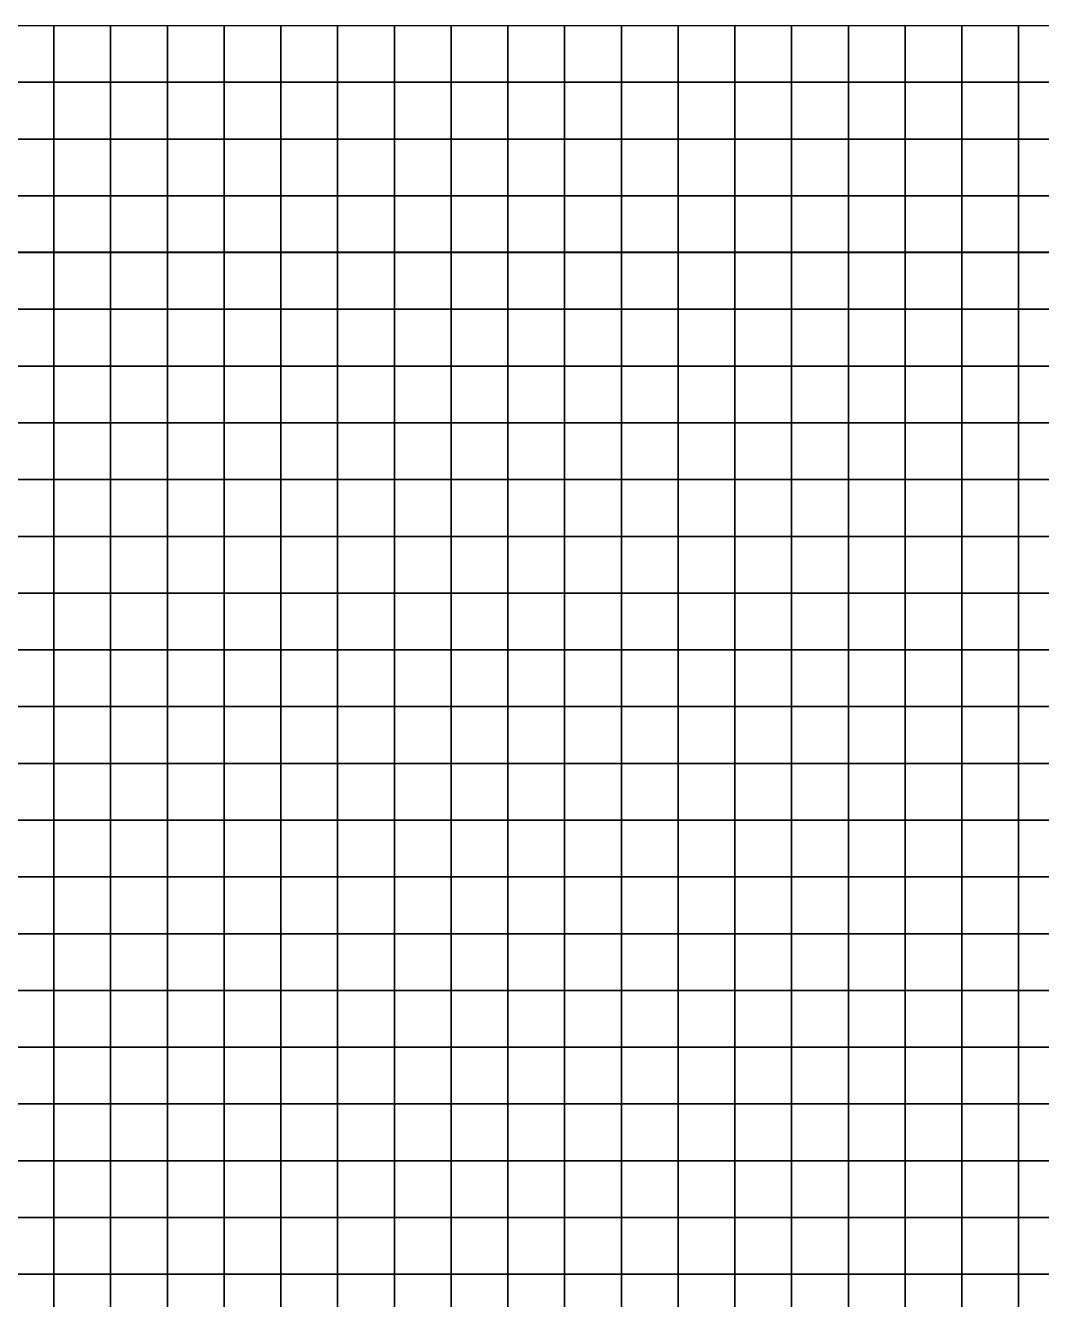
# Model space of a CAD drawing. Header units: millimetres. Extents: x -66 to 79, y -30 to 113.
# Drawn here: x -48.25 to -39.3, y 95.43 to 106.65 of the extents above; entities that cross this region are included whole.
import ezdxf

# ---------------------------------------------------------------- set-up
doc = ezdxf.new("R2010")
doc.units = ezdxf.units.MM
doc.layers.get('Defpoints').update_dxf_attribs({"color": 181})

msp = doc.modelspace()

# ---------------------------------------------------------------- linework, layer by layer
for points in [[(-48.5, 106.6508), (-48, 106.6508), (-48, 106.1508), (-48.5, 106.1508)], [(-48, 106.6508), (-47.5, 106.6508), (-47.5, 106.1508), (-48, 106.1508)], [(-47.5, 106.6508), (-47, 106.6508), (-47, 106.1508), (-47.5, 106.1508)], [(-47, 106.6508), (-46.5, 106.6508), (-46.5, 106.1508), (-47, 106.1508)], [(-46.5, 106.6508), (-46, 106.6508), (-46, 106.1508), (-46.5, 106.1508)], [(-46, 106.6508), (-45.5, 106.6508), (-45.5, 106.1508), (-46, 106.1508)], [(-45.5, 106.6508), (-45, 106.6508), (-45, 106.1508), (-45.5, 106.1508)], [(-45, 106.6508), (-44.5, 106.6508), (-44.5, 106.1508), (-45, 106.1508)], [(-44.5, 106.6508), (-44, 106.6508), (-44, 106.1508), (-44.5, 106.1508)], [(-44, 106.6508), (-43.5, 106.6508), (-43.5, 106.1508), (-44, 106.1508)], [(-43.5, 106.6508), (-43, 106.6508), (-43, 106.1508), (-43.5, 106.1508)], [(-43, 106.6508), (-42.5, 106.6508), (-42.5, 106.1508), (-43, 106.1508)], [(-42.5, 106.6508), (-42, 106.6508), (-42, 106.1508), (-42.5, 106.1508)], [(-42, 106.6508), (-41.5, 106.6508), (-41.5, 106.1508), (-42, 106.1508)], [(-41.5, 106.6508), (-41, 106.6508), (-41, 106.1508), (-41.5, 106.1508)], [(-41, 106.6508), (-40.5, 106.6508), (-40.5, 106.1508), (-41, 106.1508)], [(-40.5, 106.6508), (-40, 106.6508), (-40, 106.1508), (-40.5, 106.1508)], [(-40, 106.6508), (-39.5, 106.6508), (-39.5, 106.1508), (-40, 106.1508)], [(-39.5, 106.6508), (-39, 106.6508), (-39, 106.1508), (-39.5, 106.1508)], [(-48.5, 106.1508), (-48, 106.1508), (-48, 105.6508), (-48.5, 105.6508)], [(-48, 106.1508), (-47.5, 106.1508), (-47.5, 105.6508), (-48, 105.6508)], [(-47.5, 106.1508), (-47, 106.1508), (-47, 105.6508), (-47.5, 105.6508)], [(-47, 106.1508), (-46.5, 106.1508), (-46.5, 105.6508), (-47, 105.6508)], [(-46.5, 106.1508), (-46, 106.1508), (-46, 105.6508), (-46.5, 105.6508)], [(-46, 106.1508), (-45.5, 106.1508), (-45.5, 105.6508), (-46, 105.6508)], [(-45.5, 106.1508), (-45, 106.1508), (-45, 105.6508), (-45.5, 105.6508)], [(-45, 106.1508), (-44.5, 106.1508), (-44.5, 105.6508), (-45, 105.6508)], [(-44.5, 106.1508), (-44, 106.1508), (-44, 105.6508), (-44.5, 105.6508)], [(-44, 106.1508), (-43.5, 106.1508), (-43.5, 105.6508), (-44, 105.6508)], [(-43.5, 106.1508), (-43, 106.1508), (-43, 105.6508), (-43.5, 105.6508)], [(-43, 106.1508), (-42.5, 106.1508), (-42.5, 105.6508), (-43, 105.6508)], [(-42.5, 106.1508), (-42, 106.1508), (-42, 105.6508), (-42.5, 105.6508)], [(-42, 106.1508), (-41.5, 106.1508), (-41.5, 105.6508), (-42, 105.6508)], [(-41.5, 106.1508), (-41, 106.1508), (-41, 105.6508), (-41.5, 105.6508)], [(-41, 106.1508), (-40.5, 106.1508), (-40.5, 105.6508), (-41, 105.6508)], [(-40.5, 106.1508), (-40, 106.1508), (-40, 105.6508), (-40.5, 105.6508)], [(-40, 106.1508), (-39.5, 106.1508), (-39.5, 105.6508), (-40, 105.6508)], [(-39.5, 106.1508), (-39, 106.1508), (-39, 105.6508), (-39.5, 105.6508)], [(-48.5, 105.6508), (-48, 105.6508), (-48, 105.1508), (-48.5, 105.1508)], [(-48, 105.6508), (-47.5, 105.6508), (-47.5, 105.1508), (-48, 105.1508)], [(-47.5, 105.6508), (-47, 105.6508), (-47, 105.1508), (-47.5, 105.1508)], [(-47, 105.6508), (-46.5, 105.6508), (-46.5, 105.1508), (-47, 105.1508)], [(-46.5, 105.6508), (-46, 105.6508), (-46, 105.1508), (-46.5, 105.1508)], [(-46, 105.6508), (-45.5, 105.6508), (-45.5, 105.1508), (-46, 105.1508)], [(-45.5, 105.6508), (-45, 105.6508), (-45, 105.1508), (-45.5, 105.1508)], [(-45, 105.6508), (-44.5, 105.6508), (-44.5, 105.1508), (-45, 105.1508)], [(-44.5, 105.6508), (-44, 105.6508), (-44, 105.1508), (-44.5, 105.1508)], [(-44, 105.6508), (-43.5, 105.6508), (-43.5, 105.1508), (-44, 105.1508)], [(-43.5, 105.6508), (-43, 105.6508), (-43, 105.1508), (-43.5, 105.1508)], [(-43, 105.6508), (-42.5, 105.6508), (-42.5, 105.1508), (-43, 105.1508)], [(-42.5, 105.6508), (-42, 105.6508), (-42, 105.1508), (-42.5, 105.1508)], [(-42, 105.6508), (-41.5, 105.6508), (-41.5, 105.1508), (-42, 105.1508)], [(-41.5, 105.6508), (-41, 105.6508), (-41, 105.1508), (-41.5, 105.1508)], [(-41, 105.6508), (-40.5, 105.6508), (-40.5, 105.1508), (-41, 105.1508)], [(-40.5, 105.6508), (-40, 105.6508), (-40, 105.1508), (-40.5, 105.1508)], [(-40, 105.6508), (-39.5, 105.6508), (-39.5, 105.1508), (-40, 105.1508)], [(-39.5, 105.6508), (-39, 105.6508), (-39, 105.1508), (-39.5, 105.1508)], [(-48.5, 105.1508), (-48, 105.1508), (-48, 104.6508), (-48.5, 104.6508)], [(-48, 105.1508), (-47.5, 105.1508), (-47.5, 104.6508), (-48, 104.6508)], [(-47.5, 105.1508), (-47, 105.1508), (-47, 104.6508), (-47.5, 104.6508)], [(-47, 105.1508), (-46.5, 105.1508), (-46.5, 104.6508), (-47, 104.6508)], [(-46.5, 105.1508), (-46, 105.1508), (-46, 104.6508), (-46.5, 104.6508)], [(-46, 105.1508), (-45.5, 105.1508), (-45.5, 104.6508), (-46, 104.6508)], [(-45.5, 105.1508), (-45, 105.1508), (-45, 104.6508), (-45.5, 104.6508)], [(-45, 105.1508), (-44.5, 105.1508), (-44.5, 104.6508), (-45, 104.6508)], [(-44.5, 105.1508), (-44, 105.1508), (-44, 104.6508), (-44.5, 104.6508)], [(-44, 105.1508), (-43.5, 105.1508), (-43.5, 104.6508), (-44, 104.6508)], [(-43.5, 105.1508), (-43, 105.1508), (-43, 104.6508), (-43.5, 104.6508)], [(-43, 105.1508), (-42.5, 105.1508), (-42.5, 104.6508), (-43, 104.6508)], [(-42.5, 105.1508), (-42, 105.1508), (-42, 104.6508), (-42.5, 104.6508)], [(-42, 105.1508), (-41.5, 105.1508), (-41.5, 104.6508), (-42, 104.6508)], [(-41.5, 105.1508), (-41, 105.1508), (-41, 104.6508), (-41.5, 104.6508)], [(-41, 105.1508), (-40.5, 105.1508), (-40.5, 104.6508), (-41, 104.6508)], [(-40.5, 105.1508), (-40, 105.1508), (-40, 104.6508), (-40.5, 104.6508)], [(-40, 105.1508), (-39.5, 105.1508), (-39.5, 104.6508), (-40, 104.6508)], [(-39.5, 105.1508), (-39, 105.1508), (-39, 104.6508), (-39.5, 104.6508)], [(-48.5, 104.6508), (-48, 104.6508), (-48, 104.1508), (-48.5, 104.1508)], [(-48, 104.6508), (-47.5, 104.6508), (-47.5, 104.1508), (-48, 104.1508)], [(-47.5, 104.6508), (-47, 104.6508), (-47, 104.1508), (-47.5, 104.1508)], [(-47, 104.6508), (-46.5, 104.6508), (-46.5, 104.1508), (-47, 104.1508)], [(-46.5, 104.6508), (-46, 104.6508), (-46, 104.1508), (-46.5, 104.1508)], [(-46, 104.6508), (-45.5, 104.6508), (-45.5, 104.1508), (-46, 104.1508)], [(-45.5, 104.6508), (-45, 104.6508), (-45, 104.1508), (-45.5, 104.1508)], [(-45, 104.6508), (-44.5, 104.6508), (-44.5, 104.1508), (-45, 104.1508)], [(-44.5, 104.6508), (-44, 104.6508), (-44, 104.1508), (-44.5, 104.1508)], [(-44, 104.6508), (-43.5, 104.6508), (-43.5, 104.1508), (-44, 104.1508)], [(-43.5, 104.6508), (-43, 104.6508), (-43, 104.1508), (-43.5, 104.1508)], [(-43, 104.6508), (-42.5, 104.6508), (-42.5, 104.1508), (-43, 104.1508)], [(-42.5, 104.6508), (-42, 104.6508), (-42, 104.1508), (-42.5, 104.1508)], [(-42, 104.6508), (-41.5, 104.6508), (-41.5, 104.1508), (-42, 104.1508)], [(-41.5, 104.6508), (-41, 104.6508), (-41, 104.1508), (-41.5, 104.1508)], [(-41, 104.6508), (-40.5, 104.6508), (-40.5, 104.1508), (-41, 104.1508)], [(-40.5, 104.6508), (-40, 104.6508), (-40, 104.1508), (-40.5, 104.1508)], [(-40, 104.6508), (-39.5, 104.6508), (-39.5, 104.1508), (-40, 104.1508)], [(-39.5, 104.6508), (-39, 104.6508), (-39, 104.1508), (-39.5, 104.1508)], [(-48.5, 104.1508), (-48, 104.1508), (-48, 103.6508), (-48.5, 103.6508)], [(-48, 104.1508), (-47.5, 104.1508), (-47.5, 103.6508), (-48, 103.6508)], [(-47.5, 104.1508), (-47, 104.1508), (-47, 103.6508), (-47.5, 103.6508)], [(-47, 104.1508), (-46.5, 104.1508), (-46.5, 103.6508), (-47, 103.6508)], [(-46.5, 104.1508), (-46, 104.1508), (-46, 103.6508), (-46.5, 103.6508)], [(-46, 104.1508), (-45.5, 104.1508), (-45.5, 103.6508), (-46, 103.6508)], [(-45.5, 104.1508), (-45, 104.1508), (-45, 103.6508), (-45.5, 103.6508)], [(-45, 104.1508), (-44.5, 104.1508), (-44.5, 103.6508), (-45, 103.6508)], [(-44.5, 104.1508), (-44, 104.1508), (-44, 103.6508), (-44.5, 103.6508)], [(-44, 104.1508), (-43.5, 104.1508), (-43.5, 103.6508), (-44, 103.6508)], [(-43.5, 104.1508), (-43, 104.1508), (-43, 103.6508), (-43.5, 103.6508)], [(-43, 104.1508), (-42.5, 104.1508), (-42.5, 103.6508), (-43, 103.6508)], [(-42.5, 104.1508), (-42, 104.1508), (-42, 103.6508), (-42.5, 103.6508)], [(-42, 104.1508), (-41.5, 104.1508), (-41.5, 103.6508), (-42, 103.6508)], [(-41.5, 104.1508), (-41, 104.1508), (-41, 103.6508), (-41.5, 103.6508)], [(-41, 104.1508), (-40.5, 104.1508), (-40.5, 103.6508), (-41, 103.6508)], [(-40.5, 104.1508), (-40, 104.1508), (-40, 103.6508), (-40.5, 103.6508)], [(-40, 104.1508), (-39.5, 104.1508), (-39.5, 103.6508), (-40, 103.6508)], [(-39.5, 104.1508), (-39, 104.1508), (-39, 103.6508), (-39.5, 103.6508)], [(-48.5, 103.6508), (-48, 103.6508), (-48, 103.1508), (-48.5, 103.1508)], [(-48, 103.6508), (-47.5, 103.6508), (-47.5, 103.1508), (-48, 103.1508)], [(-47.5, 103.6508), (-47, 103.6508), (-47, 103.1508), (-47.5, 103.1508)], [(-47, 103.6508), (-46.5, 103.6508), (-46.5, 103.1508), (-47, 103.1508)], [(-46.5, 103.6508), (-46, 103.6508), (-46, 103.1508), (-46.5, 103.1508)], [(-46, 103.6508), (-45.5, 103.6508), (-45.5, 103.1508), (-46, 103.1508)], [(-45.5, 103.6508), (-45, 103.6508), (-45, 103.1508), (-45.5, 103.1508)], [(-45, 103.6508), (-44.5, 103.6508), (-44.5, 103.1508), (-45, 103.1508)], [(-44.5, 103.6508), (-44, 103.6508), (-44, 103.1508), (-44.5, 103.1508)], [(-44, 103.6508), (-43.5, 103.6508), (-43.5, 103.1508), (-44, 103.1508)], [(-43.5, 103.6508), (-43, 103.6508), (-43, 103.1508), (-43.5, 103.1508)], [(-43, 103.6508), (-42.5, 103.6508), (-42.5, 103.1508), (-43, 103.1508)], [(-42.5, 103.6508), (-42, 103.6508), (-42, 103.1508), (-42.5, 103.1508)], [(-42, 103.6508), (-41.5, 103.6508), (-41.5, 103.1508), (-42, 103.1508)], [(-41.5, 103.6508), (-41, 103.6508), (-41, 103.1508), (-41.5, 103.1508)], [(-41, 103.6508), (-40.5, 103.6508), (-40.5, 103.1508), (-41, 103.1508)], [(-40.5, 103.6508), (-40, 103.6508), (-40, 103.1508), (-40.5, 103.1508)], [(-40, 103.6508), (-39.5, 103.6508), (-39.5, 103.1508), (-40, 103.1508)], [(-39.5, 103.6508), (-39, 103.6508), (-39, 103.1508), (-39.5, 103.1508)], [(-48.5, 103.1508), (-48, 103.1508), (-48, 102.6508), (-48.5, 102.6508)], [(-48, 103.1508), (-47.5, 103.1508), (-47.5, 102.6508), (-48, 102.6508)], [(-47.5, 103.1508), (-47, 103.1508), (-47, 102.6508), (-47.5, 102.6508)], [(-47, 103.1508), (-46.5, 103.1508), (-46.5, 102.6508), (-47, 102.6508)], [(-46.5, 103.1508), (-46, 103.1508), (-46, 102.6508), (-46.5, 102.6508)], [(-46, 103.1508), (-45.5, 103.1508), (-45.5, 102.6508), (-46, 102.6508)], [(-45.5, 103.1508), (-45, 103.1508), (-45, 102.6508), (-45.5, 102.6508)], [(-45, 103.1508), (-44.5, 103.1508), (-44.5, 102.6508), (-45, 102.6508)], [(-44.5, 103.1508), (-44, 103.1508), (-44, 102.6508), (-44.5, 102.6508)], [(-44, 103.1508), (-43.5, 103.1508), (-43.5, 102.6508), (-44, 102.6508)], [(-43.5, 103.1508), (-43, 103.1508), (-43, 102.6508), (-43.5, 102.6508)], [(-43, 103.1508), (-42.5, 103.1508), (-42.5, 102.6508), (-43, 102.6508)], [(-42.5, 103.1508), (-42, 103.1508), (-42, 102.6508), (-42.5, 102.6508)], [(-42, 103.1508), (-41.5, 103.1508), (-41.5, 102.6508), (-42, 102.6508)], [(-41.5, 103.1508), (-41, 103.1508), (-41, 102.6508), (-41.5, 102.6508)], [(-41, 103.1508), (-40.5, 103.1508), (-40.5, 102.6508), (-41, 102.6508)], [(-40.5, 103.1508), (-40, 103.1508), (-40, 102.6508), (-40.5, 102.6508)], [(-40, 103.1508), (-39.5, 103.1508), (-39.5, 102.6508), (-40, 102.6508)], [(-39.5, 103.1508), (-39, 103.1508), (-39, 102.6508), (-39.5, 102.6508)], [(-48.5, 102.6508), (-48, 102.6508), (-48, 102.1508), (-48.5, 102.1508)], [(-48, 102.6508), (-47.5, 102.6508), (-47.5, 102.1508), (-48, 102.1508)], [(-47.5, 102.6508), (-47, 102.6508), (-47, 102.1508), (-47.5, 102.1508)], [(-47, 102.6508), (-46.5, 102.6508), (-46.5, 102.1508), (-47, 102.1508)], [(-46.5, 102.6508), (-46, 102.6508), (-46, 102.1508), (-46.5, 102.1508)], [(-46, 102.6508), (-45.5, 102.6508), (-45.5, 102.1508), (-46, 102.1508)], [(-45.5, 102.6508), (-45, 102.6508), (-45, 102.1508), (-45.5, 102.1508)], [(-45, 102.6508), (-44.5, 102.6508), (-44.5, 102.1508), (-45, 102.1508)], [(-44.5, 102.6508), (-44, 102.6508), (-44, 102.1508), (-44.5, 102.1508)], [(-44, 102.6508), (-43.5, 102.6508), (-43.5, 102.1508), (-44, 102.1508)], [(-43.5, 102.6508), (-43, 102.6508), (-43, 102.1508), (-43.5, 102.1508)], [(-43, 102.6508), (-42.5, 102.6508), (-42.5, 102.1508), (-43, 102.1508)], [(-42.5, 102.6508), (-42, 102.6508), (-42, 102.1508), (-42.5, 102.1508)], [(-42, 102.6508), (-41.5, 102.6508), (-41.5, 102.1508), (-42, 102.1508)], [(-41.5, 102.6508), (-41, 102.6508), (-41, 102.1508), (-41.5, 102.1508)], [(-41, 102.6508), (-40.5, 102.6508), (-40.5, 102.1508), (-41, 102.1508)], [(-40.5, 102.6508), (-40, 102.6508), (-40, 102.1508), (-40.5, 102.1508)], [(-40, 102.6508), (-39.5, 102.6508), (-39.5, 102.1508), (-40, 102.1508)], [(-39.5, 102.6508), (-39, 102.6508), (-39, 102.1508), (-39.5, 102.1508)], [(-48.5, 102.1508), (-48, 102.1508), (-48, 101.6508), (-48.5, 101.6508)], [(-48, 102.1508), (-47.5, 102.1508), (-47.5, 101.6508), (-48, 101.6508)], [(-47.5, 102.1508), (-47, 102.1508), (-47, 101.6508), (-47.5, 101.6508)], [(-47, 102.1508), (-46.5, 102.1508), (-46.5, 101.6508), (-47, 101.6508)], [(-46.5, 102.1508), (-46, 102.1508), (-46, 101.6508), (-46.5, 101.6508)], [(-46, 102.1508), (-45.5, 102.1508), (-45.5, 101.6508), (-46, 101.6508)], [(-45.5, 102.1508), (-45, 102.1508), (-45, 101.6508), (-45.5, 101.6508)], [(-45, 102.1508), (-44.5, 102.1508), (-44.5, 101.6508), (-45, 101.6508)], [(-44.5, 102.1508), (-44, 102.1508), (-44, 101.6508), (-44.5, 101.6508)], [(-44, 102.1508), (-43.5, 102.1508), (-43.5, 101.6508), (-44, 101.6508)], [(-43.5, 102.1508), (-43, 102.1508), (-43, 101.6508), (-43.5, 101.6508)], [(-43, 102.1508), (-42.5, 102.1508), (-42.5, 101.6508), (-43, 101.6508)], [(-42.5, 102.1508), (-42, 102.1508), (-42, 101.6508), (-42.5, 101.6508)], [(-42, 102.1508), (-41.5, 102.1508), (-41.5, 101.6508), (-42, 101.6508)], [(-41.5, 102.1508), (-41, 102.1508), (-41, 101.6508), (-41.5, 101.6508)], [(-41, 102.1508), (-40.5, 102.1508), (-40.5, 101.6508), (-41, 101.6508)], [(-40.5, 102.1508), (-40, 102.1508), (-40, 101.6508), (-40.5, 101.6508)], [(-40, 102.1508), (-39.5, 102.1508), (-39.5, 101.6508), (-40, 101.6508)], [(-39.5, 102.1508), (-39, 102.1508), (-39, 101.6508), (-39.5, 101.6508)], [(-48.5, 101.6508), (-48, 101.6508), (-48, 101.1508), (-48.5, 101.1508)], [(-48, 101.6508), (-47.5, 101.6508), (-47.5, 101.1508), (-48, 101.1508)], [(-47.5, 101.6508), (-47, 101.6508), (-47, 101.1508), (-47.5, 101.1508)], [(-47, 101.6508), (-46.5, 101.6508), (-46.5, 101.1508), (-47, 101.1508)], [(-46.5, 101.6508), (-46, 101.6508), (-46, 101.1508), (-46.5, 101.1508)], [(-46, 101.6508), (-45.5, 101.6508), (-45.5, 101.1508), (-46, 101.1508)], [(-45.5, 101.6508), (-45, 101.6508), (-45, 101.1508), (-45.5, 101.1508)], [(-45, 101.6508), (-44.5, 101.6508), (-44.5, 101.1508), (-45, 101.1508)], [(-44.5, 101.6508), (-44, 101.6508), (-44, 101.1508), (-44.5, 101.1508)], [(-44, 101.6508), (-43.5, 101.6508), (-43.5, 101.1508), (-44, 101.1508)], [(-43.5, 101.6508), (-43, 101.6508), (-43, 101.1508), (-43.5, 101.1508)], [(-43, 101.6508), (-42.5, 101.6508), (-42.5, 101.1508), (-43, 101.1508)], [(-42.5, 101.6508), (-42, 101.6508), (-42, 101.1508), (-42.5, 101.1508)], [(-42, 101.6508), (-41.5, 101.6508), (-41.5, 101.1508), (-42, 101.1508)], [(-41.5, 101.6508), (-41, 101.6508), (-41, 101.1508), (-41.5, 101.1508)], [(-41, 101.6508), (-40.5, 101.6508), (-40.5, 101.1508), (-41, 101.1508)], [(-40.5, 101.6508), (-40, 101.6508), (-40, 101.1508), (-40.5, 101.1508)], [(-40, 101.6508), (-39.5, 101.6508), (-39.5, 101.1508), (-40, 101.1508)], [(-39.5, 101.6508), (-39, 101.6508), (-39, 101.1508), (-39.5, 101.1508)], [(-48.5, 101.1508), (-48, 101.1508), (-48, 100.6508), (-48.5, 100.6508)], [(-48, 101.1508), (-47.5, 101.1508), (-47.5, 100.6508), (-48, 100.6508)], [(-47.5, 101.1508), (-47, 101.1508), (-47, 100.6508), (-47.5, 100.6508)], [(-47, 101.1508), (-46.5, 101.1508), (-46.5, 100.6508), (-47, 100.6508)], [(-46.5, 101.1508), (-46, 101.1508), (-46, 100.6508), (-46.5, 100.6508)], [(-46, 101.1508), (-45.5, 101.1508), (-45.5, 100.6508), (-46, 100.6508)], [(-45.5, 101.1508), (-45, 101.1508), (-45, 100.6508), (-45.5, 100.6508)], [(-45, 101.1508), (-44.5, 101.1508), (-44.5, 100.6508), (-45, 100.6508)], [(-44.5, 101.1508), (-44, 101.1508), (-44, 100.6508), (-44.5, 100.6508)], [(-44, 101.1508), (-43.5, 101.1508), (-43.5, 100.6508), (-44, 100.6508)], [(-43.5, 101.1508), (-43, 101.1508), (-43, 100.6508), (-43.5, 100.6508)], [(-43, 101.1508), (-42.5, 101.1508), (-42.5, 100.6508), (-43, 100.6508)], [(-42.5, 101.1508), (-42, 101.1508), (-42, 100.6508), (-42.5, 100.6508)], [(-42, 101.1508), (-41.5, 101.1508), (-41.5, 100.6508), (-42, 100.6508)], [(-41.5, 101.1508), (-41, 101.1508), (-41, 100.6508), (-41.5, 100.6508)], [(-41, 101.1508), (-40.5, 101.1508), (-40.5, 100.6508), (-41, 100.6508)], [(-40.5, 101.1508), (-40, 101.1508), (-40, 100.6508), (-40.5, 100.6508)], [(-40, 101.1508), (-39.5, 101.1508), (-39.5, 100.6508), (-40, 100.6508)], [(-39.5, 101.1508), (-39, 101.1508), (-39, 100.6508), (-39.5, 100.6508)], [(-48.5, 100.6508), (-48, 100.6508), (-48, 100.1508), (-48.5, 100.1508)], [(-48, 100.6508), (-47.5, 100.6508), (-47.5, 100.1508), (-48, 100.1508)], [(-47.5, 100.6508), (-47, 100.6508), (-47, 100.1508), (-47.5, 100.1508)], [(-47, 100.6508), (-46.5, 100.6508), (-46.5, 100.1508), (-47, 100.1508)], [(-46.5, 100.6508), (-46, 100.6508), (-46, 100.1508), (-46.5, 100.1508)], [(-46, 100.6508), (-45.5, 100.6508), (-45.5, 100.1508), (-46, 100.1508)], [(-45.5, 100.6508), (-45, 100.6508), (-45, 100.1508), (-45.5, 100.1508)], [(-45, 100.6508), (-44.5, 100.6508), (-44.5, 100.1508), (-45, 100.1508)], [(-44.5, 100.6508), (-44, 100.6508), (-44, 100.1508), (-44.5, 100.1508)], [(-44, 100.6508), (-43.5, 100.6508), (-43.5, 100.1508), (-44, 100.1508)], [(-43.5, 100.6508), (-43, 100.6508), (-43, 100.1508), (-43.5, 100.1508)], [(-43, 100.6508), (-42.5, 100.6508), (-42.5, 100.1508), (-43, 100.1508)], [(-42.5, 100.6508), (-42, 100.6508), (-42, 100.1508), (-42.5, 100.1508)], [(-42, 100.6508), (-41.5, 100.6508), (-41.5, 100.1508), (-42, 100.1508)], [(-41.5, 100.6508), (-41, 100.6508), (-41, 100.1508), (-41.5, 100.1508)], [(-41, 100.6508), (-40.5, 100.6508), (-40.5, 100.1508), (-41, 100.1508)], [(-40.5, 100.6508), (-40, 100.6508), (-40, 100.1508), (-40.5, 100.1508)], [(-40, 100.6508), (-39.5, 100.6508), (-39.5, 100.1508), (-40, 100.1508)], [(-39.5, 100.6508), (-39, 100.6508), (-39, 100.1508), (-39.5, 100.1508)], [(-48.5, 100.1508), (-48, 100.1508), (-48, 99.6508), (-48.5, 99.6508)], [(-48, 100.1508), (-47.5, 100.1508), (-47.5, 99.6508), (-48, 99.6508)], [(-47.5, 100.1508), (-47, 100.1508), (-47, 99.6508), (-47.5, 99.6508)], [(-47, 100.1508), (-46.5, 100.1508), (-46.5, 99.6508), (-47, 99.6508)], [(-46.5, 100.1508), (-46, 100.1508), (-46, 99.6508), (-46.5, 99.6508)], [(-46, 100.1508), (-45.5, 100.1508), (-45.5, 99.6508), (-46, 99.6508)], [(-45.5, 100.1508), (-45, 100.1508), (-45, 99.6508), (-45.5, 99.6508)], [(-45, 100.1508), (-44.5, 100.1508), (-44.5, 99.6508), (-45, 99.6508)], [(-44.5, 100.1508), (-44, 100.1508), (-44, 99.6508), (-44.5, 99.6508)], [(-44, 100.1508), (-43.5, 100.1508), (-43.5, 99.6508), (-44, 99.6508)], [(-43.5, 100.1508), (-43, 100.1508), (-43, 99.6508), (-43.5, 99.6508)], [(-43, 100.1508), (-42.5, 100.1508), (-42.5, 99.6508), (-43, 99.6508)], [(-42.5, 100.1508), (-42, 100.1508), (-42, 99.6508), (-42.5, 99.6508)], [(-42, 100.1508), (-41.5, 100.1508), (-41.5, 99.6508), (-42, 99.6508)], [(-41.5, 100.1508), (-41, 100.1508), (-41, 99.6508), (-41.5, 99.6508)], [(-41, 100.1508), (-40.5, 100.1508), (-40.5, 99.6508), (-41, 99.6508)], [(-40.5, 100.1508), (-40, 100.1508), (-40, 99.6508), (-40.5, 99.6508)], [(-40, 100.1508), (-39.5, 100.1508), (-39.5, 99.6508), (-40, 99.6508)], [(-39.5, 100.1508), (-39, 100.1508), (-39, 99.6508), (-39.5, 99.6508)], [(-48.5, 99.6508), (-48, 99.6508), (-48, 99.1508), (-48.5, 99.1508)], [(-48, 99.6508), (-47.5, 99.6508), (-47.5, 99.1508), (-48, 99.1508)], [(-47.5, 99.6508), (-47, 99.6508), (-47, 99.1508), (-47.5, 99.1508)], [(-47, 99.6508), (-46.5, 99.6508), (-46.5, 99.1508), (-47, 99.1508)], [(-46.5, 99.6508), (-46, 99.6508), (-46, 99.1508), (-46.5, 99.1508)], [(-46, 99.6508), (-45.5, 99.6508), (-45.5, 99.1508), (-46, 99.1508)], [(-45.5, 99.6508), (-45, 99.6508), (-45, 99.1508), (-45.5, 99.1508)], [(-45, 99.6508), (-44.5, 99.6508), (-44.5, 99.1508), (-45, 99.1508)], [(-44.5, 99.6508), (-44, 99.6508), (-44, 99.1508), (-44.5, 99.1508)], [(-44, 99.6508), (-43.5, 99.6508), (-43.5, 99.1508), (-44, 99.1508)], [(-43.5, 99.6508), (-43, 99.6508), (-43, 99.1508), (-43.5, 99.1508)], [(-43, 99.6508), (-42.5, 99.6508), (-42.5, 99.1508), (-43, 99.1508)], [(-42.5, 99.6508), (-42, 99.6508), (-42, 99.1508), (-42.5, 99.1508)], [(-42, 99.6508), (-41.5, 99.6508), (-41.5, 99.1508), (-42, 99.1508)], [(-41.5, 99.6508), (-41, 99.6508), (-41, 99.1508), (-41.5, 99.1508)], [(-41, 99.6508), (-40.5, 99.6508), (-40.5, 99.1508), (-41, 99.1508)], [(-40.5, 99.6508), (-40, 99.6508), (-40, 99.1508), (-40.5, 99.1508)], [(-40, 99.6508), (-39.5, 99.6508), (-39.5, 99.1508), (-40, 99.1508)], [(-39.5, 99.6508), (-39, 99.6508), (-39, 99.1508), (-39.5, 99.1508)], [(-48.5, 99.1508), (-48, 99.1508), (-48, 98.6508), (-48.5, 98.6508)], [(-48, 99.1508), (-47.5, 99.1508), (-47.5, 98.6508), (-48, 98.6508)], [(-47.5, 99.1508), (-47, 99.1508), (-47, 98.6508), (-47.5, 98.6508)], [(-47, 99.1508), (-46.5, 99.1508), (-46.5, 98.6508), (-47, 98.6508)], [(-46.5, 99.1508), (-46, 99.1508), (-46, 98.6508), (-46.5, 98.6508)], [(-46, 99.1508), (-45.5, 99.1508), (-45.5, 98.6508), (-46, 98.6508)], [(-45.5, 99.1508), (-45, 99.1508), (-45, 98.6508), (-45.5, 98.6508)], [(-45, 99.1508), (-44.5, 99.1508), (-44.5, 98.6508), (-45, 98.6508)], [(-44.5, 99.1508), (-44, 99.1508), (-44, 98.6508), (-44.5, 98.6508)], [(-44, 99.1508), (-43.5, 99.1508), (-43.5, 98.6508), (-44, 98.6508)], [(-43.5, 99.1508), (-43, 99.1508), (-43, 98.6508), (-43.5, 98.6508)], [(-43, 99.1508), (-42.5, 99.1508), (-42.5, 98.6508), (-43, 98.6508)], [(-42.5, 99.1508), (-42, 99.1508), (-42, 98.6508), (-42.5, 98.6508)], [(-42, 99.1508), (-41.5, 99.1508), (-41.5, 98.6508), (-42, 98.6508)], [(-41.5, 99.1508), (-41, 99.1508), (-41, 98.6508), (-41.5, 98.6508)], [(-41, 99.1508), (-40.5, 99.1508), (-40.5, 98.6508), (-41, 98.6508)], [(-40.5, 99.1508), (-40, 99.1508), (-40, 98.6508), (-40.5, 98.6508)], [(-40, 99.1508), (-39.5, 99.1508), (-39.5, 98.6508), (-40, 98.6508)], [(-39.5, 99.1508), (-39, 99.1508), (-39, 98.6508), (-39.5, 98.6508)], [(-48.5, 98.6508), (-48, 98.6508), (-48, 98.1508), (-48.5, 98.1508)], [(-48, 98.6508), (-47.5, 98.6508), (-47.5, 98.1508), (-48, 98.1508)], [(-47.5, 98.6508), (-47, 98.6508), (-47, 98.1508), (-47.5, 98.1508)], [(-47, 98.6508), (-46.5, 98.6508), (-46.5, 98.1508), (-47, 98.1508)], [(-46.5, 98.6508), (-46, 98.6508), (-46, 98.1508), (-46.5, 98.1508)], [(-46, 98.6508), (-45.5, 98.6508), (-45.5, 98.1508), (-46, 98.1508)], [(-45.5, 98.6508), (-45, 98.6508), (-45, 98.1508), (-45.5, 98.1508)], [(-45, 98.6508), (-44.5, 98.6508), (-44.5, 98.1508), (-45, 98.1508)], [(-44.5, 98.6508), (-44, 98.6508), (-44, 98.1508), (-44.5, 98.1508)], [(-44, 98.6508), (-43.5, 98.6508), (-43.5, 98.1508), (-44, 98.1508)], [(-43.5, 98.6508), (-43, 98.6508), (-43, 98.1508), (-43.5, 98.1508)], [(-43, 98.6508), (-42.5, 98.6508), (-42.5, 98.1508), (-43, 98.1508)], [(-42.5, 98.6508), (-42, 98.6508), (-42, 98.1508), (-42.5, 98.1508)], [(-42, 98.6508), (-41.5, 98.6508), (-41.5, 98.1508), (-42, 98.1508)], [(-41.5, 98.6508), (-41, 98.6508), (-41, 98.1508), (-41.5, 98.1508)], [(-41, 98.6508), (-40.5, 98.6508), (-40.5, 98.1508), (-41, 98.1508)], [(-40.5, 98.6508), (-40, 98.6508), (-40, 98.1508), (-40.5, 98.1508)], [(-40, 98.6508), (-39.5, 98.6508), (-39.5, 98.1508), (-40, 98.1508)], [(-39.5, 98.6508), (-39, 98.6508), (-39, 98.1508), (-39.5, 98.1508)], [(-48.5, 98.1508), (-48, 98.1508), (-48, 97.6508), (-48.5, 97.6508)], [(-48, 98.1508), (-47.5, 98.1508), (-47.5, 97.6508), (-48, 97.6508)], [(-47.5, 98.1508), (-47, 98.1508), (-47, 97.6508), (-47.5, 97.6508)], [(-47, 98.1508), (-46.5, 98.1508), (-46.5, 97.6508), (-47, 97.6508)], [(-46.5, 98.1508), (-46, 98.1508), (-46, 97.6508), (-46.5, 97.6508)], [(-46, 98.1508), (-45.5, 98.1508), (-45.5, 97.6508), (-46, 97.6508)], [(-45.5, 98.1508), (-45, 98.1508), (-45, 97.6508), (-45.5, 97.6508)], [(-45, 98.1508), (-44.5, 98.1508), (-44.5, 97.6508), (-45, 97.6508)], [(-44.5, 98.1508), (-44, 98.1508), (-44, 97.6508), (-44.5, 97.6508)], [(-44, 98.1508), (-43.5, 98.1508), (-43.5, 97.6508), (-44, 97.6508)], [(-43.5, 98.1508), (-43, 98.1508), (-43, 97.6508), (-43.5, 97.6508)], [(-43, 98.1508), (-42.5, 98.1508), (-42.5, 97.6508), (-43, 97.6508)], [(-42.5, 98.1508), (-42, 98.1508), (-42, 97.6508), (-42.5, 97.6508)], [(-42, 98.1508), (-41.5, 98.1508), (-41.5, 97.6508), (-42, 97.6508)], [(-41.5, 98.1508), (-41, 98.1508), (-41, 97.6508), (-41.5, 97.6508)], [(-41, 98.1508), (-40.5, 98.1508), (-40.5, 97.6508), (-41, 97.6508)], [(-40.5, 98.1508), (-40, 98.1508), (-40, 97.6508), (-40.5, 97.6508)], [(-40, 98.1508), (-39.5, 98.1508), (-39.5, 97.6508), (-40, 97.6508)], [(-39.5, 98.1508), (-39, 98.1508), (-39, 97.6508), (-39.5, 97.6508)], [(-48.5, 97.6508), (-48, 97.6508), (-48, 97.1508), (-48.5, 97.1508)], [(-48, 97.6508), (-47.5, 97.6508), (-47.5, 97.1508), (-48, 97.1508)], [(-47.5, 97.6508), (-47, 97.6508), (-47, 97.1508), (-47.5, 97.1508)], [(-47, 97.6508), (-46.5, 97.6508), (-46.5, 97.1508), (-47, 97.1508)], [(-46.5, 97.6508), (-46, 97.6508), (-46, 97.1508), (-46.5, 97.1508)], [(-46, 97.6508), (-45.5, 97.6508), (-45.5, 97.1508), (-46, 97.1508)], [(-45.5, 97.6508), (-45, 97.6508), (-45, 97.1508), (-45.5, 97.1508)], [(-45, 97.6508), (-44.5, 97.6508), (-44.5, 97.1508), (-45, 97.1508)], [(-44.5, 97.6508), (-44, 97.6508), (-44, 97.1508), (-44.5, 97.1508)], [(-44, 97.6508), (-43.5, 97.6508), (-43.5, 97.1508), (-44, 97.1508)], [(-43.5, 97.6508), (-43, 97.6508), (-43, 97.1508), (-43.5, 97.1508)], [(-43, 97.6508), (-42.5, 97.6508), (-42.5, 97.1508), (-43, 97.1508)], [(-42.5, 97.6508), (-42, 97.6508), (-42, 97.1508), (-42.5, 97.1508)], [(-42, 97.6508), (-41.5, 97.6508), (-41.5, 97.1508), (-42, 97.1508)], [(-41.5, 97.6508), (-41, 97.6508), (-41, 97.1508), (-41.5, 97.1508)], [(-41, 97.6508), (-40.5, 97.6508), (-40.5, 97.1508), (-41, 97.1508)], [(-40.5, 97.6508), (-40, 97.6508), (-40, 97.1508), (-40.5, 97.1508)], [(-40, 97.6508), (-39.5, 97.6508), (-39.5, 97.1508), (-40, 97.1508)], [(-39.5, 97.6508), (-39, 97.6508), (-39, 97.1508), (-39.5, 97.1508)], [(-48.5, 97.1508), (-48, 97.1508), (-48, 96.6508), (-48.5, 96.6508)], [(-48, 97.1508), (-47.5, 97.1508), (-47.5, 96.6508), (-48, 96.6508)], [(-47.5, 97.1508), (-47, 97.1508), (-47, 96.6508), (-47.5, 96.6508)], [(-47, 97.1508), (-46.5, 97.1508), (-46.5, 96.6508), (-47, 96.6508)], [(-46.5, 97.1508), (-46, 97.1508), (-46, 96.6508), (-46.5, 96.6508)], [(-46, 97.1508), (-45.5, 97.1508), (-45.5, 96.6508), (-46, 96.6508)], [(-45.5, 97.1508), (-45, 97.1508), (-45, 96.6508), (-45.5, 96.6508)], [(-45, 97.1508), (-44.5, 97.1508), (-44.5, 96.6508), (-45, 96.6508)], [(-44.5, 97.1508), (-44, 97.1508), (-44, 96.6508), (-44.5, 96.6508)], [(-44, 97.1508), (-43.5, 97.1508), (-43.5, 96.6508), (-44, 96.6508)], [(-43.5, 97.1508), (-43, 97.1508), (-43, 96.6508), (-43.5, 96.6508)], [(-43, 97.1508), (-42.5, 97.1508), (-42.5, 96.6508), (-43, 96.6508)], [(-42.5, 97.1508), (-42, 97.1508), (-42, 96.6508), (-42.5, 96.6508)], [(-42, 97.1508), (-41.5, 97.1508), (-41.5, 96.6508), (-42, 96.6508)], [(-41.5, 97.1508), (-41, 97.1508), (-41, 96.6508), (-41.5, 96.6508)], [(-41, 97.1508), (-40.5, 97.1508), (-40.5, 96.6508), (-41, 96.6508)], [(-40.5, 97.1508), (-40, 97.1508), (-40, 96.6508), (-40.5, 96.6508)], [(-40, 97.1508), (-39.5, 97.1508), (-39.5, 96.6508), (-40, 96.6508)], [(-39.5, 97.1508), (-39, 97.1508), (-39, 96.6508), (-39.5, 96.6508)], [(-48.5, 96.6508), (-48, 96.6508), (-48, 96.1508), (-48.5, 96.1508)], [(-48, 96.6508), (-47.5, 96.6508), (-47.5, 96.1508), (-48, 96.1508)], [(-47.5, 96.6508), (-47, 96.6508), (-47, 96.1508), (-47.5, 96.1508)], [(-47, 96.6508), (-46.5, 96.6508), (-46.5, 96.1508), (-47, 96.1508)], [(-46.5, 96.6508), (-46, 96.6508), (-46, 96.1508), (-46.5, 96.1508)], [(-46, 96.6508), (-45.5, 96.6508), (-45.5, 96.1508), (-46, 96.1508)], [(-45.5, 96.6508), (-45, 96.6508), (-45, 96.1508), (-45.5, 96.1508)], [(-45, 96.6508), (-44.5, 96.6508), (-44.5, 96.1508), (-45, 96.1508)], [(-44.5, 96.6508), (-44, 96.6508), (-44, 96.1508), (-44.5, 96.1508)], [(-44, 96.6508), (-43.5, 96.6508), (-43.5, 96.1508), (-44, 96.1508)], [(-43.5, 96.6508), (-43, 96.6508), (-43, 96.1508), (-43.5, 96.1508)], [(-43, 96.6508), (-42.5, 96.6508), (-42.5, 96.1508), (-43, 96.1508)], [(-42.5, 96.6508), (-42, 96.6508), (-42, 96.1508), (-42.5, 96.1508)], [(-42, 96.6508), (-41.5, 96.6508), (-41.5, 96.1508), (-42, 96.1508)], [(-41.5, 96.6508), (-41, 96.6508), (-41, 96.1508), (-41.5, 96.1508)], [(-41, 96.6508), (-40.5, 96.6508), (-40.5, 96.1508), (-41, 96.1508)], [(-40.5, 96.6508), (-40, 96.6508), (-40, 96.1508), (-40.5, 96.1508)], [(-40, 96.6508), (-39.5, 96.6508), (-39.5, 96.1508), (-40, 96.1508)], [(-39.5, 96.6508), (-39, 96.6508), (-39, 96.1508), (-39.5, 96.1508)], [(-48.5, 96.1508), (-48, 96.1508), (-48, 95.6508), (-48.5, 95.6508)], [(-48, 96.1508), (-47.5, 96.1508), (-47.5, 95.6508), (-48, 95.6508)], [(-47.5, 96.1508), (-47, 96.1508), (-47, 95.6508), (-47.5, 95.6508)], [(-47, 96.1508), (-46.5, 96.1508), (-46.5, 95.6508), (-47, 95.6508)], [(-46.5, 96.1508), (-46, 96.1508), (-46, 95.6508), (-46.5, 95.6508)], [(-46, 96.1508), (-45.5, 96.1508), (-45.5, 95.6508), (-46, 95.6508)], [(-45.5, 96.1508), (-45, 96.1508), (-45, 95.6508), (-45.5, 95.6508)], [(-45, 96.1508), (-44.5, 96.1508), (-44.5, 95.6508), (-45, 95.6508)], [(-44.5, 96.1508), (-44, 96.1508), (-44, 95.6508), (-44.5, 95.6508)], [(-44, 96.1508), (-43.5, 96.1508), (-43.5, 95.6508), (-44, 95.6508)], [(-43.5, 96.1508), (-43, 96.1508), (-43, 95.6508), (-43.5, 95.6508)], [(-43, 96.1508), (-42.5, 96.1508), (-42.5, 95.6508), (-43, 95.6508)], [(-42.5, 96.1508), (-42, 96.1508), (-42, 95.6508), (-42.5, 95.6508)], [(-42, 96.1508), (-41.5, 96.1508), (-41.5, 95.6508), (-42, 95.6508)], [(-41.5, 96.1508), (-41, 96.1508), (-41, 95.6508), (-41.5, 95.6508)], [(-41, 96.1508), (-40.5, 96.1508), (-40.5, 95.6508), (-41, 95.6508)], [(-40.5, 96.1508), (-40, 96.1508), (-40, 95.6508), (-40.5, 95.6508)], [(-40, 96.1508), (-39.5, 96.1508), (-39.5, 95.6508), (-40, 95.6508)], [(-39.5, 96.1508), (-39, 96.1508), (-39, 95.6508), (-39.5, 95.6508)], [(-48.5, 95.6508), (-48, 95.6508), (-48, 95.1508), (-48.5, 95.1508)], [(-48, 95.6508), (-47.5, 95.6508), (-47.5, 95.1508), (-48, 95.1508)], [(-47.5, 95.6508), (-47, 95.6508), (-47, 95.1508), (-47.5, 95.1508)], [(-47, 95.6508), (-46.5, 95.6508), (-46.5, 95.1508), (-47, 95.1508)], [(-46.5, 95.6508), (-46, 95.6508), (-46, 95.1508), (-46.5, 95.1508)], [(-46, 95.6508), (-45.5, 95.6508), (-45.5, 95.1508), (-46, 95.1508)], [(-45.5, 95.6508), (-45, 95.6508), (-45, 95.1508), (-45.5, 95.1508)], [(-45, 95.6508), (-44.5, 95.6508), (-44.5, 95.1508), (-45, 95.1508)], [(-44.5, 95.6508), (-44, 95.6508), (-44, 95.1508), (-44.5, 95.1508)], [(-44, 95.6508), (-43.5, 95.6508), (-43.5, 95.1508), (-44, 95.1508)], [(-43.5, 95.6508), (-43, 95.6508), (-43, 95.1508), (-43.5, 95.1508)], [(-43, 95.6508), (-42.5, 95.6508), (-42.5, 95.1508), (-43, 95.1508)], [(-42.5, 95.6508), (-42, 95.6508), (-42, 95.1508), (-42.5, 95.1508)], [(-42, 95.6508), (-41.5, 95.6508), (-41.5, 95.1508), (-42, 95.1508)], [(-41.5, 95.6508), (-41, 95.6508), (-41, 95.1508), (-41.5, 95.1508)], [(-41, 95.6508), (-40.5, 95.6508), (-40.5, 95.1508), (-41, 95.1508)], [(-40.5, 95.6508), (-40, 95.6508), (-40, 95.1508), (-40.5, 95.1508)], [(-40, 95.6508), (-39.5, 95.6508), (-39.5, 95.1508), (-40, 95.1508)], [(-39.5, 95.6508), (-39, 95.6508), (-39, 95.1508), (-39.5, 95.1508)]]:
    msp.add_lwpolyline(points, close=True)
at = {"layer": 'Defpoints'}
for points in [[(9.9041, 104.6529), (-66.3654, 104.6529)], [(10.1541, 104.1529), (-66.1154, 104.1529)]]:
    msp.add_lwpolyline(points, dxfattribs=at)

doc.saveas('drawing.dxf')
